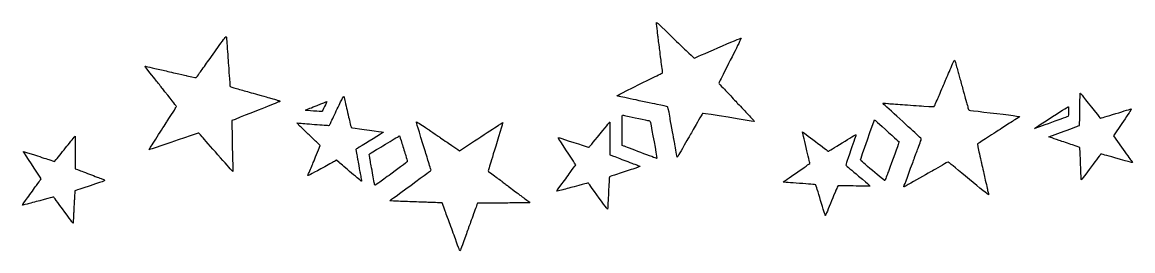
# Model space of a CAD drawing. Header units: centimetres. Extents: x -7.9 to 7.9, y -2.3 to 2.3.
# Drawn here: x -7.47 to 7.54, y -1.54 to 1.56 of the extents above; entities that cross this region are included whole.
import ezdxf

# ---------------------------------------------------------------- set-up
doc = ezdxf.new("R2010")
doc.units = ezdxf.units.CM
doc.header["$MEASUREMENT"] = 0
doc.layers.add('Camada 1', color=7, linetype='Continuous')

msp = doc.modelspace()

# ---------------------------------------------------------------- linework, layer by layer
at = {"layer": 'Camada 1'}
for points, knots in [([(0.57814, 0.56078), (0.58475, 0.55943), (0.67694, 0.53988), (0.78295, 0.51734), (0.78295, 0.51734), (0.889, 0.4948), (1.03489, 0.46392), (1.1072, 0.44876), (1.1072, 0.44876), (1.17948, 0.43357), (1.24272, 0.41942), (1.24772, 0.41727), (1.24772, 0.41727), (1.25664, 0.41343), (1.2601, 0.39835), (1.28354, 0.26156), (1.28354, 0.26156), (1.28436, 0.25672), (1.29531, 0.19671), (1.30788, 0.12816), (1.30788, 0.12816), (1.32045, 0.05961), (1.33143, -0.00043), (1.33227, -0.00524), (1.33227, -0.00524), (1.33314, -0.01008), (1.336, -0.0258), (1.33862, -0.04022), (1.33862, -0.04022), (1.34129, -0.05467), (1.34457, -0.07337), (1.34595, -0.08176), (1.34595, -0.08176), (1.34733, -0.0902), (1.35444, -0.12957), (1.36177, -0.16926), (1.36177, -0.16926), (1.3691, -0.20895), (1.37555, -0.24686), (1.37611, -0.25348), (1.37611, -0.25348), (1.37667, -0.2601), (1.37849, -0.26549), (1.38013, -0.26549), (1.38013, -0.26549), (1.38338, -0.26546), (1.40603, -0.22731), (1.47522, -0.10528), (1.47522, -0.10528), (1.49988, -0.06184), (1.52631, -0.01543), (1.53401, -0.00215), (1.53401, -0.00215), (1.54171, 0.01113), (1.55872, 0.04077), (1.57179, 0.06368), (1.57179, 0.06368), (1.58483, 0.08662), (1.60804, 0.12723), (1.6233, 0.15396), (1.6233, 0.15396), (1.63859, 0.18068), (1.66674, 0.23048), (1.68582, 0.26464), (1.68582, 0.26464), (1.71342, 0.31396), (1.72249, 0.32676), (1.72995, 0.32692), (1.72995, 0.32692), (1.73926, 0.32711), (2.39427, 0.22254), (2.41432, 0.21767), (2.41432, 0.21767), (2.42276, 0.21561), (2.424, 0.2164), (2.42088, 0.2218), (2.42088, 0.2218), (2.41755, 0.22752), (2.37053, 0.27871), (2.31804, 0.33377), (2.31804, 0.33377), (2.30957, 0.34266), (2.28087, 0.37314), (2.25425, 0.40156), (2.25425, 0.40156), (2.22763, 0.42998), (2.19993, 0.4595), (2.19268, 0.46723), (2.19268, 0.46723), (2.18543, 0.47496), (2.16069, 0.50147), (2.1377, 0.52618), (2.1377, 0.52618), (2.11471, 0.55087), (2.08899, 0.5783), (2.08052, 0.58717), (2.08052, 0.58717), (2.06658, 0.60178), (2.01115, 0.66094), (1.96286, 0.71269), (1.96286, 0.71269), (1.95257, 0.72372), (1.94415, 0.73497), (1.94415, 0.73769), (1.94415, 0.73769), (1.94412, 0.74042), (1.95756, 0.76907), (1.97397, 0.8014), (1.97397, 0.8014), (2.11153, 1.07225), (2.24792, 1.34631), (2.24609, 1.34816), (2.24609, 1.34816), (2.24485, 1.34938), (2.10332, 1.28945), (1.93161, 1.21494), (1.93161, 1.21494), (1.7599, 1.14043), (1.61673, 1.07844), (1.61347, 1.07717), (1.61347, 1.07717), (1.60987, 1.07577), (1.58013, 1.10135), (1.53873, 1.14141), (1.53873, 1.14141), (1.50089, 1.178), (1.4139, 1.26217), (1.3454, 1.32844), (1.3454, 1.32844), (1.1314, 1.5355), (1.10235, 1.56278), (1.09947, 1.55958), (1.09947, 1.55958), (1.09791, 1.55786), (1.10143, 1.52002), (1.1073, 1.47552), (1.1073, 1.47552), (1.11317, 1.43099), (1.11899, 1.3867), (1.12026, 1.37709), (1.12026, 1.37709), (1.12153, 1.36746), (1.12571, 1.33399), (1.12957, 1.30272), (1.12957, 1.30272), (1.13343, 1.27142), (1.13753, 1.23967), (1.13865, 1.23213), (1.13865, 1.23213), (1.14063, 1.21898), (1.14653, 1.17239), (1.1618, 1.04899), (1.1618, 1.04899), (1.16566, 1.01772), (1.17238, 0.96697), (1.17675, 0.93622), (1.17675, 0.93622), (1.18233, 0.89674), (1.18329, 0.8792), (1.17998, 0.87645), (1.17998, 0.87645), (1.17741, 0.87431), (1.10161, 0.836), (1.01152, 0.79128), (1.01152, 0.79128), (0.62197, 0.59792), (0.56601, 0.56969), (0.56604, 0.56657), (0.56604, 0.56657), (0.56608, 0.56473), (0.5715, 0.56213), (0.57814, 0.56078)], [0, 0, 0, 0, 0.02272727, 0.02272727, 0.02272727, 0.02272727, 0.04545455, 0.04545455, 0.04545455, 0.04545455, 0.06818182, 0.06818182, 0.06818182, 0.06818182, 0.09090909, 0.09090909, 0.09090909, 0.09090909, 0.11363636, 0.11363636, 0.11363636, 0.11363636, 0.13636364, 0.13636364, 0.13636364, 0.13636364, 0.15909091, 0.15909091, 0.15909091, 0.15909091, 0.18181818, 0.18181818, 0.18181818, 0.18181818, 0.20454545, 0.20454545, 0.20454545, 0.20454545, 0.22727273, 0.22727273, 0.22727273, 0.22727273, 0.25, 0.25, 0.25, 0.25, 0.27272727, 0.27272727, 0.27272727, 0.27272727, 0.29545455, 0.29545455, 0.29545455, 0.29545455, 0.31818182, 0.31818182, 0.31818182, 0.31818182, 0.34090909, 0.34090909, 0.34090909, 0.34090909, 0.36363636, 0.36363636, 0.36363636, 0.36363636, 0.38636364, 0.38636364, 0.38636364, 0.38636364, 0.40909091, 0.40909091, 0.40909091, 0.40909091, 0.43181818, 0.43181818, 0.43181818, 0.43181818, 0.45454545, 0.45454545, 0.45454545, 0.45454545, 0.47727273, 0.47727273, 0.47727273, 0.47727273, 0.5, 0.5, 0.5, 0.5, 0.52272727, 0.52272727, 0.52272727, 0.52272727, 0.54545455, 0.54545455, 0.54545455, 0.54545455, 0.56818182, 0.56818182, 0.56818182, 0.56818182, 0.59090909, 0.59090909, 0.59090909, 0.59090909, 0.61363636, 0.61363636, 0.61363636, 0.61363636, 0.63636364, 0.63636364, 0.63636364, 0.63636364, 0.65909091, 0.65909091, 0.65909091, 0.65909091, 0.68181818, 0.68181818, 0.68181818, 0.68181818, 0.70454545, 0.70454545, 0.70454545, 0.70454545, 0.72727273, 0.72727273, 0.72727273, 0.72727273, 0.75, 0.75, 0.75, 0.75, 0.77272727, 0.77272727, 0.77272727, 0.77272727, 0.79545455, 0.79545455, 0.79545455, 0.79545455, 0.81818182, 0.81818182, 0.81818182, 0.81818182, 0.84090909, 0.84090909, 0.84090909, 0.84090909, 0.86363636, 0.86363636, 0.86363636, 0.86363636, 0.88636364, 0.88636364, 0.88636364, 0.88636364, 0.90909091, 0.90909091, 0.90909091, 0.90909091, 0.93181818, 0.93181818, 0.93181818, 0.93181818, 0.95454545, 0.95454545, 0.95454545, 0.95454545, 1, 1, 1, 1]), ([(-5.74715, 0.87762), (-5.71508, 0.8369), (-5.67976, 0.79197), (-5.66865, 0.77771), (-5.66865, 0.77771), (-5.65756, 0.76348), (-5.63558, 0.73583), (-5.61986, 0.71625), (-5.61986, 0.71625), (-5.60414, 0.69667), (-5.58628, 0.6741), (-5.58023, 0.66608), (-5.58023, 0.66608), (-5.57418, 0.65806), (-5.55819, 0.63761), (-5.54475, 0.62068), (-5.54475, 0.62068), (-5.43643, 0.48442), (-5.38947, 0.42367), (-5.38952, 0.41983), (-5.38952, 0.41983), (-5.38957, 0.41602), (-5.42333, 0.36215), (-5.51469, 0.22002), (-5.51469, 0.22002), (-5.52477, 0.20433), (-5.57663, 0.12334), (-5.62992, 0.04002), (-5.62992, 0.04002), (-5.68323, -0.04327), (-5.73443, -0.12307), (-5.74374, -0.13725), (-5.74374, -0.13725), (-5.75305, -0.15143), (-5.75969, -0.16403), (-5.7585, -0.16519), (-5.7585, -0.16519), (-5.75731, -0.16635), (-5.72625, -0.15691), (-5.68947, -0.14416), (-5.68947, -0.14416), (-5.37975, -0.03677), (-5.10498, 0.05692), (-5.09593, 0.05825), (-5.09593, 0.05825), (-5.08667, 0.0596), (-5.07849, 0.05232), (-5.0427, 0.01084), (-5.0427, 0.01084), (-4.98465, -0.05636), (-4.66265, -0.42421), (-4.64104, -0.448), (-4.64104, -0.448), (-4.64104, -0.448), (-4.62916, -0.46107), (-4.62916, -0.46107), (-4.62916, -0.46107), (-4.62916, -0.46107), (-4.63382, -0.20501), (-4.63382, -0.20501), (-4.63382, -0.20501), (-4.63639, -0.0642), (-4.63866, 0.09114), (-4.63887, 0.14014), (-4.63887, 0.14014), (-4.63887, 0.14014), (-4.63927, 0.22925), (-4.63927, 0.22925), (-4.63927, 0.22925), (-4.63927, 0.22925), (-4.59776, 0.24581), (-4.59776, 0.24581), (-4.59776, 0.24581), (-4.20287, 0.40358), (-3.9998, 0.48452), (-3.9934, 0.48671), (-3.9934, 0.48671), (-3.98194, 0.49063), (-3.98787, 0.49676), (-4.00626, 0.50015), (-4.00626, 0.50015), (-4.01502, 0.50176), (-4.02542, 0.50483), (-4.02933, 0.50698), (-4.02933, 0.50698), (-4.03325, 0.50915), (-4.05814, 0.51672), (-4.08468, 0.52378), (-4.08468, 0.52378), (-4.12987, 0.53585), (-4.15358, 0.54251), (-4.29285, 0.58241), (-4.29285, 0.58241), (-4.37474, 0.60588), (-4.44303, 0.62522), (-4.49449, 0.63948), (-4.49449, 0.63948), (-4.51981, 0.64649), (-4.55728, 0.65723), (-4.57775, 0.66332), (-4.57775, 0.66332), (-4.59823, 0.66941), (-4.62635, 0.67748), (-4.64019, 0.68121), (-4.64019, 0.68121), (-4.66503, 0.6879), (-4.6654, 0.68825), (-4.6657, 0.70431), (-4.6657, 0.70431), (-4.66586, 0.71325), (-4.66686, 0.72847), (-4.6679, 0.7381), (-4.6679, 0.7381), (-4.66962, 0.75376), (-4.67282, 0.79604), (-4.68867, 1.0138), (-4.68867, 1.0138), (-4.69113, 1.04748), (-4.69621, 1.11543), (-4.69994, 1.16477), (-4.69994, 1.16477), (-4.7037, 1.21411), (-4.70825, 1.27812), (-4.71005, 1.30698), (-4.71005, 1.30698), (-4.71185, 1.33585), (-4.71457, 1.36283), (-4.71608, 1.36693), (-4.71608, 1.36693), (-4.71809, 1.37235), (-4.74376, 1.33949), (-4.81019, 1.24652), (-4.81019, 1.24652), (-4.86041, 1.17619), (-4.9314, 1.07697), (-4.96788, 1.02604), (-4.96788, 1.02604), (-5.00437, 0.97511), (-5.0531, 0.90674), (-5.07617, 0.87414), (-5.07617, 0.87414), (-5.09924, 0.84154), (-5.11946, 0.81331), (-5.12112, 0.81138), (-5.12112, 0.81138), (-5.12371, 0.80842), (-5.23987, 0.83101), (-5.2482, 0.83612), (-5.2482, 0.83612), (-5.24987, 0.83713), (-5.29837, 0.84866), (-5.35599, 0.86176), (-5.35599, 0.86176), (-5.41362, 0.87483), (-5.50119, 0.89497), (-5.55059, 0.90647), (-5.55059, 0.90647), (-5.59999, 0.91797), (-5.6759, 0.93547), (-5.71929, 0.94531), (-5.71929, 0.94531), (-5.76268, 0.95515), (-5.80179, 0.96428), (-5.80623, 0.9656), (-5.80623, 0.9656), (-5.81837, 0.96922), (-5.8129, 0.96107), (-5.74715, 0.87762)], [0, 0, 0, 0, 0.02325581, 0.02325581, 0.02325581, 0.02325581, 0.04651163, 0.04651163, 0.04651163, 0.04651163, 0.06976744, 0.06976744, 0.06976744, 0.06976744, 0.09302326, 0.09302326, 0.09302326, 0.09302326, 0.11627907, 0.11627907, 0.11627907, 0.11627907, 0.13953488, 0.13953488, 0.13953488, 0.13953488, 0.1627907, 0.1627907, 0.1627907, 0.1627907, 0.18604651, 0.18604651, 0.18604651, 0.18604651, 0.20930233, 0.20930233, 0.20930233, 0.20930233, 0.23255814, 0.23255814, 0.23255814, 0.23255814, 0.25581395, 0.25581395, 0.25581395, 0.25581395, 0.27906977, 0.27906977, 0.27906977, 0.27906977, 0.30232558, 0.30232558, 0.30232558, 0.30232558, 0.3255814, 0.3255814, 0.3255814, 0.3255814, 0.34883721, 0.34883721, 0.34883721, 0.34883721, 0.37209302, 0.37209302, 0.37209302, 0.37209302, 0.39534884, 0.39534884, 0.39534884, 0.39534884, 0.41860465, 0.41860465, 0.41860465, 0.41860465, 0.44186047, 0.44186047, 0.44186047, 0.44186047, 0.46511628, 0.46511628, 0.46511628, 0.46511628, 0.48837209, 0.48837209, 0.48837209, 0.48837209, 0.51162791, 0.51162791, 0.51162791, 0.51162791, 0.53488372, 0.53488372, 0.53488372, 0.53488372, 0.55813953, 0.55813953, 0.55813953, 0.55813953, 0.58139535, 0.58139535, 0.58139535, 0.58139535, 0.60465116, 0.60465116, 0.60465116, 0.60465116, 0.62790698, 0.62790698, 0.62790698, 0.62790698, 0.65116279, 0.65116279, 0.65116279, 0.65116279, 0.6744186, 0.6744186, 0.6744186, 0.6744186, 0.69767442, 0.69767442, 0.69767442, 0.69767442, 0.72093023, 0.72093023, 0.72093023, 0.72093023, 0.74418605, 0.74418605, 0.74418605, 0.74418605, 0.76744186, 0.76744186, 0.76744186, 0.76744186, 0.79069767, 0.79069767, 0.79069767, 0.79069767, 0.81395349, 0.81395349, 0.81395349, 0.81395349, 0.8372093, 0.8372093, 0.8372093, 0.8372093, 0.86046512, 0.86046512, 0.86046512, 0.86046512, 0.88372093, 0.88372093, 0.88372093, 0.88372093, 0.90697674, 0.90697674, 0.90697674, 0.90697674, 0.93023256, 0.93023256, 0.93023256, 0.93023256, 0.95348837, 0.95348837, 0.95348837, 0.95348837, 1, 1, 1, 1]), ([(4.3502, 0.28784), (4.45455, 0.19235), (4.57078, 0.08612), (4.60843, 0.05181), (4.60843, 0.05181), (4.64608, 0.01747), (4.67817, -0.01293), (4.67971, -0.01574), (4.67971, -0.01574), (4.6813, -0.01852), (4.67402, -0.04352), (4.6636, -0.07128), (4.6636, -0.07128), (4.65312, -0.09901), (4.63759, -0.14044), (4.62902, -0.16333), (4.62902, -0.16333), (4.62047, -0.18624), (4.60859, -0.21783), (4.60261, -0.23347), (4.60261, -0.23347), (4.59663, -0.24916), (4.59113, -0.26519), (4.59039, -0.26911), (4.59039, -0.26911), (4.58965, -0.27303), (4.58518, -0.28586), (4.58047, -0.29761), (4.58047, -0.29761), (4.57192, -0.31894), (4.53316, -0.42376), (4.49236, -0.53603), (4.49236, -0.53603), (4.46384, -0.61453), (4.45011, -0.65059), (4.44521, -0.65993), (4.44521, -0.65993), (4.44238, -0.66535), (4.44283, -0.66758), (4.44677, -0.66758), (4.44677, -0.66758), (4.44984, -0.66755), (4.49064, -0.64557), (4.53744, -0.61868), (4.53744, -0.61868), (4.63139, -0.5647), (4.77472, -0.48258), (4.82552, -0.45361), (4.82552, -0.45361), (4.84354, -0.44334), (4.89264, -0.41498), (4.93469, -0.39059), (4.93469, -0.39059), (4.97671, -0.3662), (5.01835, -0.34275), (5.02724, -0.33852), (5.02724, -0.33852), (5.04325, -0.33085), (5.04349, -0.3309), (5.05788, -0.34212), (5.05788, -0.34212), (5.06587, -0.34831), (5.18806, -0.44933), (5.32945, -0.56651), (5.32945, -0.56651), (5.47082, -0.68375), (5.58715, -0.77781), (5.58797, -0.77556), (5.58797, -0.77556), (5.58879, -0.77331), (5.5863, -0.75828), (5.58236, -0.74214), (5.58236, -0.74214), (5.57847, -0.72603), (5.57416, -0.7061), (5.57281, -0.69788), (5.57281, -0.69788), (5.57143, -0.68968), (5.56228, -0.64933), (5.55241, -0.60824), (5.55241, -0.60824), (5.54254, -0.56712), (5.53362, -0.5273), (5.53259, -0.51974), (5.53259, -0.51974), (5.53156, -0.51218), (5.52259, -0.47211), (5.51269, -0.43073), (5.51269, -0.43073), (5.50277, -0.38938), (5.4938, -0.34932), (5.49271, -0.34175), (5.49271, -0.34175), (5.49165, -0.33418), (5.48258, -0.29373), (5.47255, -0.25187), (5.47255, -0.25187), (5.46255, -0.21001), (5.45326, -0.16868), (5.45191, -0.16003), (5.45191, -0.16003), (5.45059, -0.15138), (5.44649, -0.1327), (5.44281, -0.11852), (5.44281, -0.11852), (5.43731, -0.09722), (5.43715, -0.09177), (5.44188, -0.08725), (5.44188, -0.08725), (5.44506, -0.08426), (5.50459, -0.045), (5.5742, -0.00007), (5.5742, -0.00007), (5.64384, 0.04486), (5.74105, 0.10775), (5.79026, 0.13966), (5.79026, 0.13966), (5.83945, 0.17157), (5.90808, 0.21586), (5.94274, 0.23806), (5.94274, 0.23806), (5.9774, 0.26026), (6.00637, 0.28047), (6.00717, 0.28296), (6.00717, 0.28296), (6.00804, 0.28576), (5.95296, 0.29418), (5.86072, 0.30526), (5.86072, 0.30526), (5.67768, 0.32727), (5.33407, 0.36924), (5.32541, 0.37064), (5.32541, 0.37064), (5.32139, 0.37128), (5.31612, 0.38308), (5.31139, 0.40226), (5.31139, 0.40226), (5.30721, 0.41906), (5.29864, 0.45102), (5.29229, 0.47327), (5.29229, 0.47327), (5.26504, 0.56939), (5.25742, 0.5968), (5.24752, 0.63395), (5.24752, 0.63395), (5.24175, 0.65559), (5.23175, 0.69197), (5.22527, 0.71483), (5.22527, 0.71483), (5.21879, 0.73766), (5.2086, 0.77404), (5.20262, 0.79571), (5.20262, 0.79571), (5.19661, 0.81735), (5.18788, 0.84881), (5.18325, 0.86567), (5.18325, 0.86567), (5.17857, 0.8825), (5.16944, 0.91494), (5.1629, 0.9378), (5.1629, 0.9378), (5.15639, 0.96063), (5.14697, 0.99543), (5.14202, 1.01508), (5.14202, 1.01508), (5.13638, 1.03746), (5.13115, 1.05006), (5.12802, 1.04879), (5.12802, 1.04879), (5.12527, 1.04765), (5.11442, 1.02561), (5.10389, 0.99974), (5.10389, 0.99974), (5.09339, 0.97389), (5.07357, 0.92709), (5.05992, 0.89573), (5.05992, 0.89573), (5.04627, 0.86438), (5.02693, 0.81897), (5.0169, 0.79484), (5.0169, 0.79484), (5.00687, 0.77071), (4.99669, 0.74851), (4.99428, 0.7455), (4.99428, 0.7455), (4.99185, 0.74248), (4.99134, 0.74002), (4.99312, 0.74002), (4.99312, 0.74002), (4.99492, 0.74002), (4.99444, 0.73756), (4.99204, 0.73454), (4.99204, 0.73454), (4.98963, 0.73152), (4.97452, 0.69747), (4.95844, 0.65887), (4.95844, 0.65887), (4.94236, 0.62027), (4.92386, 0.57685), (4.91735, 0.56238), (4.91735, 0.56238), (4.91084, 0.54791), (4.89528, 0.51139), (4.8828, 0.48126), (4.8828, 0.48126), (4.87032, 0.45113), (4.85785, 0.42408), (4.8551, 0.42123), (4.8551, 0.42123), (4.85126, 0.41723), (4.81875, 0.41832), (4.71437, 0.42586), (4.71437, 0.42586), (4.63973, 0.43126), (4.50969, 0.44044), (4.42539, 0.44629), (4.42539, 0.44629), (4.34107, 0.45214), (4.25159, 0.45873), (4.22648, 0.46092), (4.22648, 0.46092), (4.17716, 0.46529), (4.16047, 0.46587), (4.16047, 0.46314), (4.16047, 0.46314), (4.16039, 0.46223), (4.2458, 0.38333), (4.3502, 0.28784)], [0, 0, 0, 0, 0.01724138, 0.01724138, 0.01724138, 0.01724138, 0.03448276, 0.03448276, 0.03448276, 0.03448276, 0.05172414, 0.05172414, 0.05172414, 0.05172414, 0.06896552, 0.06896552, 0.06896552, 0.06896552, 0.0862069, 0.0862069, 0.0862069, 0.0862069, 0.10344828, 0.10344828, 0.10344828, 0.10344828, 0.12068966, 0.12068966, 0.12068966, 0.12068966, 0.13793103, 0.13793103, 0.13793103, 0.13793103, 0.15517241, 0.15517241, 0.15517241, 0.15517241, 0.17241379, 0.17241379, 0.17241379, 0.17241379, 0.18965517, 0.18965517, 0.18965517, 0.18965517, 0.20689655, 0.20689655, 0.20689655, 0.20689655, 0.22413793, 0.22413793, 0.22413793, 0.22413793, 0.24137931, 0.24137931, 0.24137931, 0.24137931, 0.25862069, 0.25862069, 0.25862069, 0.25862069, 0.27586207, 0.27586207, 0.27586207, 0.27586207, 0.29310345, 0.29310345, 0.29310345, 0.29310345, 0.31034483, 0.31034483, 0.31034483, 0.31034483, 0.32758621, 0.32758621, 0.32758621, 0.32758621, 0.34482759, 0.34482759, 0.34482759, 0.34482759, 0.36206897, 0.36206897, 0.36206897, 0.36206897, 0.37931034, 0.37931034, 0.37931034, 0.37931034, 0.39655172, 0.39655172, 0.39655172, 0.39655172, 0.4137931, 0.4137931, 0.4137931, 0.4137931, 0.43103448, 0.43103448, 0.43103448, 0.43103448, 0.44827586, 0.44827586, 0.44827586, 0.44827586, 0.46551724, 0.46551724, 0.46551724, 0.46551724, 0.48275862, 0.48275862, 0.48275862, 0.48275862, 0.5, 0.5, 0.5, 0.5, 0.51724138, 0.51724138, 0.51724138, 0.51724138, 0.53448276, 0.53448276, 0.53448276, 0.53448276, 0.55172414, 0.55172414, 0.55172414, 0.55172414, 0.56896552, 0.56896552, 0.56896552, 0.56896552, 0.5862069, 0.5862069, 0.5862069, 0.5862069, 0.60344828, 0.60344828, 0.60344828, 0.60344828, 0.62068966, 0.62068966, 0.62068966, 0.62068966, 0.63793103, 0.63793103, 0.63793103, 0.63793103, 0.65517241, 0.65517241, 0.65517241, 0.65517241, 0.67241379, 0.67241379, 0.67241379, 0.67241379, 0.68965517, 0.68965517, 0.68965517, 0.68965517, 0.70689655, 0.70689655, 0.70689655, 0.70689655, 0.72413793, 0.72413793, 0.72413793, 0.72413793, 0.74137931, 0.74137931, 0.74137931, 0.74137931, 0.75862069, 0.75862069, 0.75862069, 0.75862069, 0.77586207, 0.77586207, 0.77586207, 0.77586207, 0.79310345, 0.79310345, 0.79310345, 0.79310345, 0.81034483, 0.81034483, 0.81034483, 0.81034483, 0.82758621, 0.82758621, 0.82758621, 0.82758621, 0.84482759, 0.84482759, 0.84482759, 0.84482759, 0.86206897, 0.86206897, 0.86206897, 0.86206897, 0.87931034, 0.87931034, 0.87931034, 0.87931034, 0.89655172, 0.89655172, 0.89655172, 0.89655172, 0.9137931, 0.9137931, 0.9137931, 0.9137931, 0.93103448, 0.93103448, 0.93103448, 0.93103448, 0.94827586, 0.94827586, 0.94827586, 0.94827586, 0.96551724, 0.96551724, 0.96551724, 0.96551724, 1, 1, 1, 1]), ([(6.54177, -0.03831), (6.58757, -0.05374), (6.66993, -0.08152), (6.72478, -0.10006), (6.72478, -0.10006), (6.72478, -0.10006), (6.8245, -0.13377), (6.8245, -0.13377), (6.8245, -0.13377), (6.8245, -0.13377), (6.82503, -0.16221), (6.82503, -0.16221), (6.82503, -0.16221), (6.82532, -0.17787), (6.82611, -0.19557), (6.82683, -0.20158), (6.82683, -0.20158), (6.82755, -0.20759), (6.82982, -0.26278), (6.83188, -0.32414), (6.83188, -0.32414), (6.83397, -0.38552), (6.8363, -0.44066), (6.83707, -0.4467), (6.83707, -0.4467), (6.83784, -0.45274), (6.83892, -0.48382), (6.8395, -0.51584), (6.8395, -0.51584), (6.84006, -0.54788), (6.84215, -0.57347), (6.84413, -0.57273), (6.84413, -0.57273), (6.84611, -0.57199), (6.90586, -0.49333), (6.97687, -0.39792), (6.97687, -0.39792), (7.04788, -0.30251), (7.10652, -0.22382), (7.10723, -0.22311), (7.10723, -0.22311), (7.10792, -0.22237), (7.19206, -0.24531), (7.29416, -0.27412), (7.29416, -0.27412), (7.53914, -0.3432), (7.53461, -0.34196), (7.53461, -0.34008), (7.53461, -0.34008), (7.53461, -0.33921), (7.52593, -0.32622), (7.51532, -0.31121), (7.51532, -0.31121), (7.50471, -0.29623), (7.4474, -0.21532), (7.38798, -0.13143), (7.38798, -0.13143), (7.38798, -0.13143), (7.2799, 0.02113), (7.2799, 0.02113), (7.2799, 0.02113), (7.2799, 0.02113), (7.39126, 0.18816), (7.39126, 0.18816), (7.39126, 0.18816), (7.45248, 0.28002), (7.50723, 0.36204), (7.51286, 0.37046), (7.51286, 0.37046), (7.51852, 0.37885), (7.52141, 0.38631), (7.51929, 0.387), (7.51929, 0.387), (7.51717, 0.38769), (7.42229, 0.35925), (7.30847, 0.32376), (7.30847, 0.32376), (7.19462, 0.28825), (7.10112, 0.25973), (7.10067, 0.26037), (7.10067, 0.26037), (7.10022, 0.26095), (7.07125, 0.29778), (7.03624, 0.34215), (7.03624, 0.34215), (6.87992, 0.54053), (6.82886, 0.60422), (6.82735, 0.60274), (6.82735, 0.60274), (6.82648, 0.60187), (6.825, 0.52736), (6.82407, 0.43724), (6.82407, 0.43724), (6.82224, 0.25714), (6.82013, 0.16596), (6.81772, 0.16355), (6.81772, 0.16355), (6.81687, 0.1627), (6.72318, 0.12767), (6.60955, 0.08571), (6.60955, 0.08571), (6.60955, 0.08571), (6.40291, 0.00943), (6.40291, 0.00943), (6.40291, 0.00943), (6.40291, 0.00943), (6.43066, -0.00041), (6.43066, -0.00041), (6.43066, -0.00041), (6.44596, -0.00585), (6.49594, -0.02291), (6.54177, -0.03831)], [0, 0, 0, 0, 0.03448276, 0.03448276, 0.03448276, 0.03448276, 0.06896552, 0.06896552, 0.06896552, 0.06896552, 0.10344828, 0.10344828, 0.10344828, 0.10344828, 0.13793103, 0.13793103, 0.13793103, 0.13793103, 0.17241379, 0.17241379, 0.17241379, 0.17241379, 0.20689655, 0.20689655, 0.20689655, 0.20689655, 0.24137931, 0.24137931, 0.24137931, 0.24137931, 0.27586207, 0.27586207, 0.27586207, 0.27586207, 0.31034483, 0.31034483, 0.31034483, 0.31034483, 0.34482759, 0.34482759, 0.34482759, 0.34482759, 0.37931034, 0.37931034, 0.37931034, 0.37931034, 0.4137931, 0.4137931, 0.4137931, 0.4137931, 0.44827586, 0.44827586, 0.44827586, 0.44827586, 0.48275862, 0.48275862, 0.48275862, 0.48275862, 0.51724138, 0.51724138, 0.51724138, 0.51724138, 0.55172414, 0.55172414, 0.55172414, 0.55172414, 0.5862069, 0.5862069, 0.5862069, 0.5862069, 0.62068966, 0.62068966, 0.62068966, 0.62068966, 0.65517241, 0.65517241, 0.65517241, 0.65517241, 0.68965517, 0.68965517, 0.68965517, 0.68965517, 0.72413793, 0.72413793, 0.72413793, 0.72413793, 0.75862069, 0.75862069, 0.75862069, 0.75862069, 0.79310345, 0.79310345, 0.79310345, 0.79310345, 0.82758621, 0.82758621, 0.82758621, 0.82758621, 0.86206897, 0.86206897, 0.86206897, 0.86206897, 0.89655172, 0.89655172, 0.89655172, 0.89655172, 0.93103448, 0.93103448, 0.93103448, 0.93103448, 1, 1, 1, 1]), ([(-3.60749, 0.04694), (-3.57479, 0.0158), (-3.52473, -0.03204), (-3.49618, -0.05937), (-3.49618, -0.05937), (-3.49618, -0.05937), (-3.44432, -0.10903), (-3.44432, -0.10903), (-3.44432, -0.10903), (-3.44432, -0.10903), (-3.46914, -0.16867), (-3.46914, -0.16867), (-3.46914, -0.16867), (-3.48279, -0.20148), (-3.50539, -0.25598), (-3.51933, -0.28974), (-3.51933, -0.28974), (-3.53327, -0.3235), (-3.54746, -0.35705), (-3.55076, -0.36427), (-3.55076, -0.36427), (-3.55406, -0.37149), (-3.56653, -0.40113), (-3.57836, -0.43005), (-3.57836, -0.43005), (-3.59019, -0.45897), (-3.60305, -0.49008), (-3.60691, -0.49911), (-3.60691, -0.49911), (-3.61077, -0.50816), (-3.61263, -0.51557), (-3.61104, -0.51554), (-3.61104, -0.51554), (-3.6076, -0.51554), (-3.53767, -0.47837), (-3.38453, -0.39515), (-3.38453, -0.39515), (-3.32209, -0.36123), (-3.26039, -0.32779), (-3.24742, -0.32083), (-3.24742, -0.32083), (-3.24742, -0.32083), (-3.22385, -0.30818), (-3.22385, -0.30818), (-3.22385, -0.30818), (-3.22385, -0.30818), (-3.18824, -0.33824), (-3.18824, -0.33824), (-3.18824, -0.33824), (-3.16866, -0.35475), (-3.09336, -0.41928), (-3.02086, -0.48156), (-3.02086, -0.48156), (-2.94839, -0.54387), (-2.88833, -0.59409), (-2.88743, -0.59316), (-2.88743, -0.59316), (-2.8865, -0.59226), (-2.89, -0.56927), (-2.89516, -0.54207), (-2.89516, -0.54207), (-2.90032, -0.51487), (-2.90561, -0.48675), (-2.90688, -0.47952), (-2.90688, -0.47952), (-2.91053, -0.45891), (-2.9132, -0.44425), (-2.92492, -0.38112), (-2.92492, -0.38112), (-2.93992, -0.3004), (-2.94037, -0.29788), (-2.94336, -0.2805), (-2.94336, -0.2805), (-2.94479, -0.27209), (-2.95053, -0.24198), (-2.95603, -0.21364), (-2.95603, -0.21364), (-2.95603, -0.21364), (-2.96611, -0.16207), (-2.96611, -0.16207), (-2.96611, -0.16207), (-2.96611, -0.16207), (-2.95479, -0.15408), (-2.95479, -0.15408), (-2.95479, -0.15408), (-2.94508, -0.14728), (-2.75175, -0.02901), (-2.63025, 0.04438), (-2.63025, 0.04438), (-2.60924, 0.05705), (-2.59204, 0.06904), (-2.59207, 0.07097), (-2.59207, 0.07097), (-2.59207, 0.0729), (-2.6044, 0.07581), (-2.61945, 0.07743), (-2.61945, 0.07743), (-2.69584, 0.08561), (-3.02357, 0.13117), (-3.02596, 0.13395), (-3.02596, 0.13395), (-3.02747, 0.1357), (-3.03128, 0.14895), (-3.0344, 0.16337), (-3.0344, 0.16337), (-3.03755, 0.17779), (-3.0417, 0.19552), (-3.04366, 0.20274), (-3.04366, 0.20274), (-3.04562, 0.20994), (-3.05363, 0.24341), (-3.06149, 0.27709), (-3.06149, 0.27709), (-3.06932, 0.31075), (-3.08239, 0.36583), (-3.09051, 0.39951), (-3.09051, 0.39951), (-3.09863, 0.43317), (-3.10964, 0.47941), (-3.11496, 0.50227), (-3.11496, 0.50227), (-3.13099, 0.5709), (-3.12761, 0.57008), (-3.15534, 0.51209), (-3.15534, 0.51209), (-3.16894, 0.48367), (-3.2076, 0.40316), (-3.24125, 0.33318), (-3.24125, 0.33318), (-3.2749, 0.2632), (-3.30644, 0.19658), (-3.31134, 0.18512), (-3.31134, 0.18512), (-3.31891, 0.16739), (-3.32206, 0.16427), (-3.33245, 0.16422), (-3.33245, 0.16422), (-3.33917, 0.16419), (-3.42415, 0.17068), (-3.52131, 0.17864), (-3.52131, 0.17864), (-3.61844, 0.1866), (-3.71268, 0.19422), (-3.73078, 0.19557), (-3.73078, 0.19557), (-3.73078, 0.19557), (-3.76361, 0.198), (-3.76361, 0.198), (-3.76361, 0.198), (-3.76361, 0.198), (-3.71522, 0.1508), (-3.71522, 0.1508), (-3.71522, 0.1508), (-3.68872, 0.1248), (-3.64019, 0.07808), (-3.60749, 0.04694)], [0, 0, 0, 0, 0.025, 0.025, 0.025, 0.025, 0.05, 0.05, 0.05, 0.05, 0.075, 0.075, 0.075, 0.075, 0.1, 0.1, 0.1, 0.1, 0.125, 0.125, 0.125, 0.125, 0.15, 0.15, 0.15, 0.15, 0.175, 0.175, 0.175, 0.175, 0.2, 0.2, 0.2, 0.2, 0.225, 0.225, 0.225, 0.225, 0.25, 0.25, 0.25, 0.25, 0.275, 0.275, 0.275, 0.275, 0.3, 0.3, 0.3, 0.3, 0.325, 0.325, 0.325, 0.325, 0.35, 0.35, 0.35, 0.35, 0.375, 0.375, 0.375, 0.375, 0.4, 0.4, 0.4, 0.4, 0.425, 0.425, 0.425, 0.425, 0.45, 0.45, 0.45, 0.45, 0.475, 0.475, 0.475, 0.475, 0.5, 0.5, 0.5, 0.5, 0.525, 0.525, 0.525, 0.525, 0.55, 0.55, 0.55, 0.55, 0.575, 0.575, 0.575, 0.575, 0.6, 0.6, 0.6, 0.6, 0.625, 0.625, 0.625, 0.625, 0.65, 0.65, 0.65, 0.65, 0.675, 0.675, 0.675, 0.675, 0.7, 0.7, 0.7, 0.7, 0.725, 0.725, 0.725, 0.725, 0.75, 0.75, 0.75, 0.75, 0.775, 0.775, 0.775, 0.775, 0.8, 0.8, 0.8, 0.8, 0.825, 0.825, 0.825, 0.825, 0.85, 0.85, 0.85, 0.85, 0.875, 0.875, 0.875, 0.875, 0.9, 0.9, 0.9, 0.9, 0.925, 0.925, 0.925, 0.925, 0.95, 0.95, 0.95, 0.95, 1, 1, 1, 1]), ([(-3.53597, 0.35838), (-3.4762, 0.3533), (-3.42569, 0.34999), (-3.42371, 0.35102), (-3.42371, 0.35102), (-3.42003, 0.35295), (-3.35529, 0.48466), (-3.35711, 0.48649), (-3.35711, 0.48649), (-3.35767, 0.48705), (-3.41706, 0.46371), (-3.48908, 0.43463), (-3.48908, 0.43463), (-3.5611, 0.40555), (-3.62656, 0.37957), (-3.63455, 0.37687), (-3.63455, 0.37687), (-3.64254, 0.37417), (-3.64807, 0.371), (-3.64683, 0.36978), (-3.64683, 0.36978), (-3.64564, 0.36859), (-3.59577, 0.36346), (-3.53597, 0.35838)], [0, 0, 0, 0, 0.14285714, 0.14285714, 0.14285714, 0.14285714, 0.28571429, 0.28571429, 0.28571429, 0.28571429, 0.42857143, 0.42857143, 0.42857143, 0.42857143, 0.57142857, 0.57142857, 0.57142857, 0.57142857, 0.71428571, 0.71428571, 0.71428571, 0.71428571, 1, 1, 1, 1]), ([(0.65961, -0.11544), (0.67355, -0.12057), (0.77679, -0.16), (0.88898, -0.20299), (0.88898, -0.20299), (1.00116, -0.24596), (1.0962, -0.28199), (1.10009, -0.28305), (1.10009, -0.28305), (1.10657, -0.2848), (1.1067, -0.28186), (1.10152, -0.25069), (1.10152, -0.25069), (1.08353, -0.14285), (1.01759, 0.2132), (1.0146, 0.21868), (1.0146, 0.21868), (1.01264, 0.22225), (1.00433, 0.22662), (0.99613, 0.22842), (0.99613, 0.22842), (0.9674, 0.23466), (0.75726, 0.27946), (0.70739, 0.28996), (0.70739, 0.28996), (0.67969, 0.29581), (0.6527, 0.3015), (0.64741, 0.30261), (0.64741, 0.30261), (0.6349, 0.30526), (0.63534, 0.31296), (0.63474, 0.08285), (0.63474, 0.08285), (0.63474, 0.08285), (0.63424, -0.10606), (0.63424, -0.10606), (0.63424, -0.10606), (0.63424, -0.10606), (0.65961, -0.11544), (0.65961, -0.11544)], [0, 0, 0, 0, 0.09090909, 0.09090909, 0.09090909, 0.09090909, 0.18181818, 0.18181818, 0.18181818, 0.18181818, 0.27272727, 0.27272727, 0.27272727, 0.27272727, 0.36363636, 0.36363636, 0.36363636, 0.36363636, 0.45454545, 0.45454545, 0.45454545, 0.45454545, 0.54545455, 0.54545455, 0.54545455, 0.54545455, 0.63636364, 0.63636364, 0.63636364, 0.63636364, 0.72727273, 0.72727273, 0.72727273, 0.72727273, 0.81818182, 0.81818182, 0.81818182, 0.81818182, 1, 1, 1, 1]), ([(6.43924, 0.20331), (6.56378, 0.2494), (6.66644, 0.28787), (6.66736, 0.28882), (6.66736, 0.28882), (6.66953, 0.29102), (6.67022, 0.415), (6.66805, 0.41714), (6.66805, 0.41714), (6.66649, 0.4187), (6.61058, 0.38351), (6.45493, 0.2831), (6.45493, 0.2831), (6.28332, 0.17237), (6.20678, 0.12168), (6.20971, 0.12065), (6.20971, 0.12065), (6.21144, 0.12001), (6.31473, 0.15722), (6.43924, 0.20331)], [0, 0, 0, 0, 0.16666667, 0.16666667, 0.16666667, 0.16666667, 0.33333333, 0.33333333, 0.33333333, 0.33333333, 0.5, 0.5, 0.5, 0.5, 0.66666667, 0.66666667, 0.66666667, 0.66666667, 1, 1, 1, 1]), ([(-2.4271, -0.86212), (-2.38437, -0.86358), (-2.28438, -0.86725), (-2.20493, -0.87032), (-2.20493, -0.87032), (-2.12548, -0.87339), (-2.02893, -0.87707), (-1.99041, -0.87847), (-1.99041, -0.87847), (-1.95189, -0.8799), (-1.89281, -0.8822), (-1.85912, -0.88358), (-1.85912, -0.88358), (-1.85912, -0.88358), (-1.79787, -0.88609), (-1.79787, -0.88609), (-1.79787, -0.88609), (-1.79787, -0.88609), (-1.77641, -0.9429), (-1.77641, -0.9429), (-1.77641, -0.9429), (-1.74334, -1.03037), (-1.74125, -1.03603), (-1.69804, -1.15486), (-1.69804, -1.15486), (-1.67574, -1.21614), (-1.63986, -1.31448), (-1.61832, -1.37338), (-1.61832, -1.37338), (-1.59676, -1.43228), (-1.57472, -1.49273), (-1.56929, -1.50776), (-1.56929, -1.50776), (-1.56389, -1.52276), (-1.55805, -1.53507), (-1.55633, -1.53504), (-1.55633, -1.53504), (-1.55355, -1.53504), (-1.53384, -1.48239), (-1.46947, -1.30266), (-1.46947, -1.30266), (-1.46039, -1.27737), (-1.44828, -1.24379), (-1.44251, -1.22813), (-1.44251, -1.22813), (-1.43674, -1.21247), (-1.4101, -1.13846), (-1.38327, -1.06372), (-1.38327, -1.06372), (-1.35644, -0.98898), (-1.33096, -0.91942), (-1.32662, -0.90915), (-1.32662, -0.90915), (-1.32662, -0.90915), (-1.31876, -0.89052), (-1.31876, -0.89052), (-1.31876, -0.89052), (-1.31876, -0.89052), (-1.10302, -0.88899), (-1.10302, -0.88899), (-1.10302, -0.88899), (-0.98438, -0.88814), (-0.87056, -0.88677), (-0.85008, -0.88595), (-0.85008, -0.88595), (-0.8296, -0.88513), (-0.76758, -0.88412), (-0.71226, -0.8837), (-0.71226, -0.8837), (-0.71226, -0.8837), (-0.61164, -0.88296), (-0.61164, -0.88296), (-0.61164, -0.88296), (-0.61164, -0.88296), (-0.62259, -0.87291), (-0.62259, -0.87291), (-0.62259, -0.87291), (-0.6286, -0.86738), (-0.64934, -0.85137), (-0.66865, -0.8373), (-0.66865, -0.8373), (-0.68796, -0.82322), (-0.70477, -0.81047), (-0.70598, -0.80896), (-0.70598, -0.80896), (-0.70719, -0.80745), (-0.72003, -0.79761), (-0.73453, -0.78713), (-0.73453, -0.78713), (-0.74903, -0.77665), (-0.76329, -0.76602), (-0.76623, -0.7635), (-0.76623, -0.7635), (-0.77366, -0.75712), (-0.77552, -0.75575), (-0.84441, -0.70474), (-0.84441, -0.70474), (-0.8782, -0.67971), (-0.9078, -0.65714), (-0.91024, -0.65457), (-0.91024, -0.65457), (-0.91265, -0.652), (-0.92945, -0.63933), (-0.94757, -0.62639), (-0.94757, -0.62639), (-0.96569, -0.61345), (-0.98289, -0.60075), (-0.98583, -0.59824), (-0.98583, -0.59824), (-0.99332, -0.59176), (-0.99887, -0.58755), (-1.02882, -0.56562), (-1.02882, -0.56562), (-1.04332, -0.55501), (-1.05615, -0.54522), (-1.05737, -0.54387), (-1.05737, -0.54387), (-1.05912, -0.54191), (-1.10201, -0.50955), (-1.17035, -0.45867), (-1.17035, -0.45867), (-1.17524, -0.45502), (-1.17472, -0.44933), (-1.16731, -0.42584), (-1.16731, -0.42584), (-1.16236, -0.41018), (-1.14958, -0.36782), (-1.13884, -0.33162), (-1.13884, -0.33162), (-1.11796, -0.26127), (-1.07261, -0.1117), (-1.0134, 0.08184), (-1.0134, 0.08184), (-0.99327, 0.14772), (-0.97758, 0.20241), (-0.97855, 0.20339), (-0.97855, 0.20339), (-0.97953, 0.20437), (-1.01993, 0.17892), (-1.06832, 0.14682), (-1.06832, 0.14682), (-1.11671, 0.11472), (-1.24768, 0.02842), (-1.35936, -0.04498), (-1.35936, -0.04498), (-1.35936, -0.04498), (-1.5624, -0.17844), (-1.5624, -0.17844), (-1.5624, -0.17844), (-1.5624, -0.17844), (-1.58545, -0.16198), (-1.58545, -0.16198), (-1.58545, -0.16198), (-1.61482, -0.141), (-1.66922, -0.10404), (-1.68313, -0.09554), (-1.68313, -0.09554), (-1.69657, -0.08734), (-1.81325, -0.0078), (-1.8281, 0.00331), (-1.8281, 0.00331), (-1.83056, 0.00516), (-1.84731, 0.01643), (-1.86533, 0.02839), (-1.86533, 0.02839), (-1.89361, 0.04712), (-1.95455, 0.08872), (-1.96878, 0.09898), (-1.96878, 0.09898), (-1.97132, 0.10081), (-1.97664, 0.10427), (-1.98058, 0.10668), (-1.98058, 0.10668), (-1.98452, 0.10906), (-2.00418, 0.12221), (-2.02424, 0.13589), (-2.02424, 0.13589), (-2.04432, 0.14957), (-2.07951, 0.17354), (-2.10245, 0.18915), (-2.10245, 0.18915), (-2.1301, 0.20799), (-2.1446, 0.21556), (-2.14544, 0.21159), (-2.14544, 0.21159), (-2.14674, 0.2055), (-2.12184, 0.12301), (-2.02326, -0.19335), (-2.02326, -0.19335), (-2.01463, -0.221), (-2.00201, -0.2623), (-1.99521, -0.28516), (-1.99521, -0.28516), (-1.98838, -0.30799), (-1.97537, -0.3503), (-1.96629, -0.37914), (-1.96629, -0.37914), (-1.95721, -0.40801), (-1.94893, -0.43457), (-1.94787, -0.43814), (-1.94787, -0.43814), (-1.94665, -0.4424), (-1.95869, -0.45412), (-1.98216, -0.47145), (-1.98216, -0.47145), (-2.01753, -0.49759), (-2.2537, -0.67065), (-2.42079, -0.79289), (-2.42079, -0.79289), (-2.46696, -0.82668), (-2.50474, -0.85546), (-2.50477, -0.85692), (-2.50477, -0.85692), (-2.50481, -0.85826), (-2.46983, -0.86064), (-2.4271, -0.86212)], [0, 0, 0, 0, 0.01818182, 0.01818182, 0.01818182, 0.01818182, 0.03636364, 0.03636364, 0.03636364, 0.03636364, 0.05454545, 0.05454545, 0.05454545, 0.05454545, 0.07272727, 0.07272727, 0.07272727, 0.07272727, 0.09090909, 0.09090909, 0.09090909, 0.09090909, 0.10909091, 0.10909091, 0.10909091, 0.10909091, 0.12727273, 0.12727273, 0.12727273, 0.12727273, 0.14545455, 0.14545455, 0.14545455, 0.14545455, 0.16363636, 0.16363636, 0.16363636, 0.16363636, 0.18181818, 0.18181818, 0.18181818, 0.18181818, 0.2, 0.2, 0.2, 0.2, 0.21818182, 0.21818182, 0.21818182, 0.21818182, 0.23636364, 0.23636364, 0.23636364, 0.23636364, 0.25454545, 0.25454545, 0.25454545, 0.25454545, 0.27272727, 0.27272727, 0.27272727, 0.27272727, 0.29090909, 0.29090909, 0.29090909, 0.29090909, 0.30909091, 0.30909091, 0.30909091, 0.30909091, 0.32727273, 0.32727273, 0.32727273, 0.32727273, 0.34545455, 0.34545455, 0.34545455, 0.34545455, 0.36363636, 0.36363636, 0.36363636, 0.36363636, 0.38181818, 0.38181818, 0.38181818, 0.38181818, 0.4, 0.4, 0.4, 0.4, 0.41818182, 0.41818182, 0.41818182, 0.41818182, 0.43636364, 0.43636364, 0.43636364, 0.43636364, 0.45454545, 0.45454545, 0.45454545, 0.45454545, 0.47272727, 0.47272727, 0.47272727, 0.47272727, 0.49090909, 0.49090909, 0.49090909, 0.49090909, 0.50909091, 0.50909091, 0.50909091, 0.50909091, 0.52727273, 0.52727273, 0.52727273, 0.52727273, 0.54545455, 0.54545455, 0.54545455, 0.54545455, 0.56363636, 0.56363636, 0.56363636, 0.56363636, 0.58181818, 0.58181818, 0.58181818, 0.58181818, 0.6, 0.6, 0.6, 0.6, 0.61818182, 0.61818182, 0.61818182, 0.61818182, 0.63636364, 0.63636364, 0.63636364, 0.63636364, 0.65454545, 0.65454545, 0.65454545, 0.65454545, 0.67272727, 0.67272727, 0.67272727, 0.67272727, 0.69090909, 0.69090909, 0.69090909, 0.69090909, 0.70909091, 0.70909091, 0.70909091, 0.70909091, 0.72727273, 0.72727273, 0.72727273, 0.72727273, 0.74545455, 0.74545455, 0.74545455, 0.74545455, 0.76363636, 0.76363636, 0.76363636, 0.76363636, 0.78181818, 0.78181818, 0.78181818, 0.78181818, 0.8, 0.8, 0.8, 0.8, 0.81818182, 0.81818182, 0.81818182, 0.81818182, 0.83636364, 0.83636364, 0.83636364, 0.83636364, 0.85454545, 0.85454545, 0.85454545, 0.85454545, 0.87272727, 0.87272727, 0.87272727, 0.87272727, 0.89090909, 0.89090909, 0.89090909, 0.89090909, 0.90909091, 0.90909091, 0.90909091, 0.90909091, 0.92727273, 0.92727273, 0.92727273, 0.92727273, 0.94545455, 0.94545455, 0.94545455, 0.94545455, 0.96363636, 0.96363636, 0.96363636, 0.96363636, 1, 1, 1, 1]), ([(-0.18256, -0.71231), (-0.1493, -0.70339), (-0.07188, -0.68249), (-0.01058, -0.66585), (-0.01058, -0.66585), (0.17294, -0.61606), (0.17794, -0.61486), (0.18108, -0.61957), (0.18108, -0.61957), (0.18272, -0.62198), (0.20532, -0.65323), (0.23132, -0.68905), (0.23132, -0.68905), (0.30935, -0.79642), (0.4242, -0.95424), (0.43084, -0.96329), (0.43084, -0.96329), (0.43425, -0.96797), (0.43788, -0.97088), (0.43886, -0.96983), (0.43886, -0.96983), (0.43984, -0.96878), (0.4418, -0.94033), (0.44325, -0.90659), (0.44325, -0.90659), (0.44468, -0.87288), (0.44661, -0.83444), (0.44754, -0.82121), (0.44754, -0.82121), (0.44849, -0.80795), (0.45029, -0.7725), (0.45151, -0.74239), (0.45151, -0.74239), (0.45278, -0.71231), (0.45458, -0.67683), (0.45553, -0.66357), (0.45553, -0.66357), (0.45651, -0.65034), (0.45841, -0.61584), (0.45982, -0.58695), (0.45982, -0.58695), (0.4612, -0.55806), (0.46363, -0.53305), (0.46522, -0.53139), (0.46522, -0.53139), (0.46681, -0.52972), (0.51531, -0.51305), (0.57298, -0.49432), (0.57298, -0.49432), (0.63065, -0.47559), (0.72382, -0.44529), (0.77996, -0.42704), (0.77996, -0.42704), (0.8361, -0.40876), (0.88034, -0.39227), (0.87828, -0.39037), (0.87828, -0.39037), (0.87624, -0.38849), (0.85579, -0.38005), (0.83288, -0.37158), (0.83288, -0.37158), (0.80997, -0.36314), (0.73202, -0.33353), (0.65968, -0.30583), (0.65968, -0.30583), (0.58732, -0.2781), (0.51466, -0.25043), (0.49818, -0.24434), (0.49818, -0.24434), (0.49818, -0.24434), (0.46826, -0.23328), (0.46826, -0.23328), (0.46826, -0.23328), (0.46826, -0.23328), (0.46934, -0.01286), (0.46934, -0.01286), (0.46934, -0.01286), (0.46992, 0.1084), (0.46913, 0.20749), (0.46759, 0.20735), (0.46759, 0.20735), (0.46484, 0.20711), (0.44775, 0.18632), (0.33972, 0.05207), (0.33972, 0.05207), (0.23428, -0.07903), (0.18922, -0.1329), (0.18557, -0.13237), (0.18557, -0.13237), (0.18234, -0.13187), (0.07249, -0.09652), (-0.18098, -0.01431), (-0.18098, -0.01431), (-0.22196, -0.001), (-0.23167, 0.00093), (-0.2285, -0.00492), (-0.2285, -0.00492), (-0.22353, -0.01407), (-0.02858, -0.3135), (-0.00651, -0.34589), (-0.00651, -0.34589), (-0.00651, -0.34589), (0.00968, -0.36962), (0.00968, -0.36962), (0.00968, -0.36962), (0.00968, -0.36962), (-0.00043, -0.38306), (-0.00043, -0.38306), (-0.00043, -0.38306), (-0.00596, -0.39044), (-0.03123, -0.42516), (-0.0565, -0.46016), (-0.0565, -0.46016), (-0.08179, -0.49519), (-0.13561, -0.5693), (-0.17612, -0.62486), (-0.17612, -0.62486), (-0.21663, -0.68042), (-0.24827, -0.72646), (-0.24645, -0.72717), (-0.24645, -0.72717), (-0.24455, -0.72792), (-0.21582, -0.72123), (-0.18256, -0.71231)], [0, 0, 0, 0, 0.03125, 0.03125, 0.03125, 0.03125, 0.0625, 0.0625, 0.0625, 0.0625, 0.09375, 0.09375, 0.09375, 0.09375, 0.125, 0.125, 0.125, 0.125, 0.15625, 0.15625, 0.15625, 0.15625, 0.1875, 0.1875, 0.1875, 0.1875, 0.21875, 0.21875, 0.21875, 0.21875, 0.25, 0.25, 0.25, 0.25, 0.28125, 0.28125, 0.28125, 0.28125, 0.3125, 0.3125, 0.3125, 0.3125, 0.34375, 0.34375, 0.34375, 0.34375, 0.375, 0.375, 0.375, 0.375, 0.40625, 0.40625, 0.40625, 0.40625, 0.4375, 0.4375, 0.4375, 0.4375, 0.46875, 0.46875, 0.46875, 0.46875, 0.5, 0.5, 0.5, 0.5, 0.53125, 0.53125, 0.53125, 0.53125, 0.5625, 0.5625, 0.5625, 0.5625, 0.59375, 0.59375, 0.59375, 0.59375, 0.625, 0.625, 0.625, 0.625, 0.65625, 0.65625, 0.65625, 0.65625, 0.6875, 0.6875, 0.6875, 0.6875, 0.71875, 0.71875, 0.71875, 0.71875, 0.75, 0.75, 0.75, 0.75, 0.78125, 0.78125, 0.78125, 0.78125, 0.8125, 0.8125, 0.8125, 0.8125, 0.84375, 0.84375, 0.84375, 0.84375, 0.875, 0.875, 0.875, 0.875, 0.90625, 0.90625, 0.90625, 0.90625, 0.9375, 0.9375, 0.9375, 0.9375, 1, 1, 1, 1]), ([(4.0204, -0.44797), (4.11001, -0.52369), (4.18476, -0.58476), (4.18651, -0.58367), (4.18651, -0.58367), (4.18826, -0.58258), (4.19704, -0.56134), (4.20609, -0.53649), (4.20609, -0.53649), (4.21511, -0.51165), (4.228, -0.47648), (4.23474, -0.45841), (4.23474, -0.45841), (4.28496, -0.32374), (4.36888, -0.09321), (4.37341, -0.07752), (4.37341, -0.07752), (4.37341, -0.07752), (4.37894, -0.05831), (4.37894, -0.05831), (4.37894, -0.05831), (4.37894, -0.05831), (4.36158, -0.04275), (4.36158, -0.04275), (4.36158, -0.04275), (4.34047, -0.02378), (4.14438, 0.15534), (4.08999, 0.20535), (4.08999, 0.20535), (4.06843, 0.22519), (4.04956, 0.24025), (4.04808, 0.23879), (4.04808, 0.23879), (4.04422, 0.23501), (3.85837, -0.2945), (3.85787, -0.30313), (3.85787, -0.30313), (3.85762, -0.30742), (3.92229, -0.36505), (4.0204, -0.44797)], [0, 0, 0, 0, 0.09090909, 0.09090909, 0.09090909, 0.09090909, 0.18181818, 0.18181818, 0.18181818, 0.18181818, 0.27272727, 0.27272727, 0.27272727, 0.27272727, 0.36363636, 0.36363636, 0.36363636, 0.36363636, 0.45454545, 0.45454545, 0.45454545, 0.45454545, 0.54545455, 0.54545455, 0.54545455, 0.54545455, 0.63636364, 0.63636364, 0.63636364, 0.63636364, 0.72727273, 0.72727273, 0.72727273, 0.72727273, 0.81818182, 0.81818182, 0.81818182, 0.81818182, 1, 1, 1, 1]), ([(-7.40878, -0.90241), (-7.37552, -0.89347), (-7.29813, -0.87256), (-7.2368, -0.85592), (-7.2368, -0.85592), (-7.05328, -0.80615), (-7.04828, -0.80493), (-7.04514, -0.80967), (-7.04514, -0.80967), (-7.04353, -0.81208), (-7.0209, -0.84333), (-6.9949, -0.87915), (-6.9949, -0.87915), (-6.91685, -0.98652), (-6.80202, -1.14434), (-6.79538, -1.15339), (-6.79538, -1.15339), (-6.79197, -1.15805), (-6.78837, -1.16098), (-6.78739, -1.15993), (-6.78739, -1.15993), (-6.78641, -1.15888), (-6.78445, -1.13043), (-6.783, -1.09669), (-6.783, -1.09669), (-6.78157, -1.06298), (-6.77964, -1.02454), (-6.77869, -1.01128), (-6.77869, -1.01128), (-6.77774, -0.99805), (-6.77594, -0.96257), (-6.77472, -0.93246), (-6.77472, -0.93246), (-6.77345, -0.90235), (-6.77165, -0.8669), (-6.77067, -0.85364), (-6.77067, -0.85364), (-6.76969, -0.84041), (-6.76779, -0.80591), (-6.76641, -0.77702), (-6.76641, -0.77702), (-6.76503, -0.7481), (-6.7626, -0.7231), (-6.76101, -0.72143), (-6.76101, -0.72143), (-6.7594, -0.71976), (-6.7109, -0.70312), (-6.65322, -0.68439), (-6.65322, -0.68439), (-6.35427, -0.58737), (-6.36255, -0.59038), (-6.3626, -0.57824), (-6.3626, -0.57824), (-6.3626, -0.57528), (-6.3789, -0.56686), (-6.3988, -0.55959), (-6.3988, -0.55959), (-6.4187, -0.55234), (-6.49418, -0.52369), (-6.56652, -0.49596), (-6.56652, -0.49596), (-6.63886, -0.46818), (-6.71151, -0.4405), (-6.72794, -0.43444), (-6.72794, -0.43444), (-6.72794, -0.43444), (-6.75781, -0.42338), (-6.75781, -0.42338), (-6.75781, -0.42338), (-6.75781, -0.42338), (-6.75678, -0.20293), (-6.75678, -0.20293), (-6.75678, -0.20293), (-6.75622, -0.08167), (-6.75702, 0.01742), (-6.75858, 0.01728), (-6.75858, 0.01728), (-6.76014, 0.01714), (-6.77845, -0.00412), (-6.7993, -0.02995), (-6.7993, -0.02995), (-6.82015, -0.05583), (-6.85245, -0.09586), (-6.87113, -0.11896), (-6.87113, -0.11896), (-6.88981, -0.14206), (-6.92468, -0.1854), (-6.94863, -0.21524), (-6.94863, -0.21524), (-6.97258, -0.24508), (-7.00245, -0.28192), (-7.01501, -0.29702), (-7.01501, -0.29702), (-7.01501, -0.29702), (-7.03787, -0.32454), (-7.03787, -0.32454), (-7.03787, -0.32454), (-7.03787, -0.32454), (-7.11568, -0.29885), (-7.11568, -0.29885), (-7.11568, -0.29885), (-7.15849, -0.28472), (-7.2517, -0.25451), (-7.32282, -0.23175), (-7.32282, -0.23175), (-7.39394, -0.20897), (-7.45382, -0.18934), (-7.45588, -0.18815), (-7.45588, -0.18815), (-7.45792, -0.18696), (-7.4576, -0.18966), (-7.45517, -0.19416), (-7.45517, -0.19416), (-7.44988, -0.20387), (-7.25602, -0.50176), (-7.23273, -0.53595), (-7.23273, -0.53595), (-7.23273, -0.53595), (-7.21654, -0.55971), (-7.21654, -0.55971), (-7.21654, -0.55971), (-7.21654, -0.55971), (-7.22665, -0.57312), (-7.22665, -0.57312), (-7.22665, -0.57312), (-7.23221, -0.5805), (-7.25745, -0.61522), (-7.28272, -0.65025), (-7.28272, -0.65025), (-7.30801, -0.68525), (-7.36183, -0.75939), (-7.40234, -0.81495), (-7.40234, -0.81495), (-7.44285, -0.87051), (-7.47449, -0.91655), (-7.47267, -0.91726), (-7.47267, -0.91726), (-7.47078, -0.91802), (-7.44204, -0.91133), (-7.40878, -0.90241)], [0, 0, 0, 0, 0.02777778, 0.02777778, 0.02777778, 0.02777778, 0.05555556, 0.05555556, 0.05555556, 0.05555556, 0.08333333, 0.08333333, 0.08333333, 0.08333333, 0.11111111, 0.11111111, 0.11111111, 0.11111111, 0.13888889, 0.13888889, 0.13888889, 0.13888889, 0.16666667, 0.16666667, 0.16666667, 0.16666667, 0.19444444, 0.19444444, 0.19444444, 0.19444444, 0.22222222, 0.22222222, 0.22222222, 0.22222222, 0.25, 0.25, 0.25, 0.25, 0.27777778, 0.27777778, 0.27777778, 0.27777778, 0.30555556, 0.30555556, 0.30555556, 0.30555556, 0.33333333, 0.33333333, 0.33333333, 0.33333333, 0.36111111, 0.36111111, 0.36111111, 0.36111111, 0.38888889, 0.38888889, 0.38888889, 0.38888889, 0.41666667, 0.41666667, 0.41666667, 0.41666667, 0.44444444, 0.44444444, 0.44444444, 0.44444444, 0.47222222, 0.47222222, 0.47222222, 0.47222222, 0.5, 0.5, 0.5, 0.5, 0.52777778, 0.52777778, 0.52777778, 0.52777778, 0.55555556, 0.55555556, 0.55555556, 0.55555556, 0.58333333, 0.58333333, 0.58333333, 0.58333333, 0.61111111, 0.61111111, 0.61111111, 0.61111111, 0.63888889, 0.63888889, 0.63888889, 0.63888889, 0.66666667, 0.66666667, 0.66666667, 0.66666667, 0.69444444, 0.69444444, 0.69444444, 0.69444444, 0.72222222, 0.72222222, 0.72222222, 0.72222222, 0.75, 0.75, 0.75, 0.75, 0.77777778, 0.77777778, 0.77777778, 0.77777778, 0.80555556, 0.80555556, 0.80555556, 0.80555556, 0.83333333, 0.83333333, 0.83333333, 0.83333333, 0.86111111, 0.86111111, 0.86111111, 0.86111111, 0.88888889, 0.88888889, 0.88888889, 0.88888889, 0.91666667, 0.91666667, 0.91666667, 0.91666667, 0.94444444, 0.94444444, 0.94444444, 0.94444444, 1, 1, 1, 1]), ([(-2.77704, -0.27107), (-2.77355, -0.28914), (-2.76945, -0.31176), (-2.76796, -0.32137), (-2.76796, -0.32137), (-2.76529, -0.33865), (-2.75494, -0.39461), (-2.7292, -0.53132), (-2.7292, -0.53132), (-2.72198, -0.56982), (-2.71481, -0.61014), (-2.7133, -0.62099), (-2.7133, -0.62099), (-2.71179, -0.63184), (-2.70925, -0.64308), (-2.70766, -0.64597), (-2.70766, -0.64597), (-2.7057, -0.64954), (-2.68753, -0.63864), (-2.65247, -0.61287), (-2.65247, -0.61287), (-2.62374, -0.59173), (-2.55209, -0.53929), (-2.4933, -0.49629), (-2.4933, -0.49629), (-2.25859, -0.32465), (-2.26851, -0.33249), (-2.26952, -0.31955), (-2.26952, -0.31955), (-2.27002, -0.31307), (-2.27944, -0.27886), (-2.29048, -0.24351), (-2.29048, -0.24351), (-2.30152, -0.20816), (-2.32445, -0.13432), (-2.34147, -0.07942), (-2.34147, -0.07942), (-2.35851, -0.02449), (-2.37325, 0.02125), (-2.37425, 0.02223), (-2.37425, 0.02223), (-2.37526, 0.02324), (-2.44661, -0.01897), (-2.53284, -0.07149), (-2.53284, -0.07149), (-2.61904, -0.12404), (-2.71072, -0.17989), (-2.73652, -0.19558), (-2.73652, -0.19558), (-2.76523, -0.21302), (-2.78343, -0.22688), (-2.78343, -0.23119), (-2.78343, -0.23119), (-2.78339, -0.23506), (-2.78053, -0.25302), (-2.77704, -0.27107)], [0, 0, 0, 0, 0.06666667, 0.06666667, 0.06666667, 0.06666667, 0.13333333, 0.13333333, 0.13333333, 0.13333333, 0.2, 0.2, 0.2, 0.2, 0.26666667, 0.26666667, 0.26666667, 0.26666667, 0.33333333, 0.33333333, 0.33333333, 0.33333333, 0.4, 0.4, 0.4, 0.4, 0.46666667, 0.46666667, 0.46666667, 0.46666667, 0.53333333, 0.53333333, 0.53333333, 0.53333333, 0.6, 0.6, 0.6, 0.6, 0.66666667, 0.66666667, 0.66666667, 0.66666667, 0.73333333, 0.73333333, 0.73333333, 0.73333333, 0.8, 0.8, 0.8, 0.8, 0.86666667, 0.86666667, 0.86666667, 0.86666667, 1, 1, 1, 1]), ([(3.03369, -0.62111), (3.15415, -0.63), (3.2529, -0.63915), (3.25438, -0.64154), (3.25438, -0.64154), (3.25586, -0.64393), (3.28507, -0.73938), (3.31928, -0.85368), (3.31928, -0.85368), (3.35352, -0.96793), (3.3827, -1.06006), (3.38416, -1.05839), (3.38416, -1.05839), (3.38564, -1.05672), (3.42329, -0.96555), (3.46785, -0.85582), (3.46785, -0.85582), (3.51243, -0.7461), (3.55019, -0.65511), (3.55183, -0.65368), (3.55183, -0.65368), (3.55344, -0.65225), (3.64637, -0.65331), (3.75834, -0.65606), (3.75834, -0.65606), (3.87029, -0.65879), (3.96919, -0.66048), (3.97802, -0.65984), (3.97802, -0.65984), (3.99395, -0.65868), (3.99207, -0.65693), (3.83165, -0.5216), (3.83165, -0.5216), (3.74227, -0.44622), (3.66644, -0.38156), (3.66314, -0.3779), (3.66314, -0.3779), (3.65801, -0.37218), (3.66719, -0.34247), (3.72823, -0.16782), (3.72823, -0.16782), (3.76734, -0.05593), (3.79874, 0.03734), (3.79803, 0.03945), (3.79803, 0.03945), (3.79732, 0.04157), (3.71342, -0.00836), (3.61155, -0.07146), (3.61155, -0.07146), (3.50971, -0.13462), (3.42528, -0.18616), (3.42388, -0.18605), (3.42388, -0.18605), (3.4225, -0.18594), (3.34329, -0.12631), (3.24788, -0.05352), (3.24788, -0.05352), (3.15247, 0.01924), (3.07386, 0.07732), (3.0732, 0.07546), (3.0732, 0.07546), (3.07256, 0.07363), (3.09516, -0.02183), (3.12339, -0.13663), (3.12339, -0.13663), (3.15162, -0.25143), (3.17475, -0.34682), (3.17475, -0.34861), (3.17475, -0.34861), (3.17478, -0.35038), (3.09336, -0.40819), (2.99383, -0.47704), (2.99383, -0.47704), (2.8943, -0.54589), (2.81354, -0.60288), (2.81428, -0.60364), (2.81428, -0.60364), (2.81503, -0.60441), (2.91378, -0.61227), (3.03369, -0.62111)], [0, 0, 0, 0, 0.04761905, 0.04761905, 0.04761905, 0.04761905, 0.0952381, 0.0952381, 0.0952381, 0.0952381, 0.14285714, 0.14285714, 0.14285714, 0.14285714, 0.19047619, 0.19047619, 0.19047619, 0.19047619, 0.23809524, 0.23809524, 0.23809524, 0.23809524, 0.28571429, 0.28571429, 0.28571429, 0.28571429, 0.33333333, 0.33333333, 0.33333333, 0.33333333, 0.38095238, 0.38095238, 0.38095238, 0.38095238, 0.42857143, 0.42857143, 0.42857143, 0.42857143, 0.47619048, 0.47619048, 0.47619048, 0.47619048, 0.52380952, 0.52380952, 0.52380952, 0.52380952, 0.57142857, 0.57142857, 0.57142857, 0.57142857, 0.61904762, 0.61904762, 0.61904762, 0.61904762, 0.66666667, 0.66666667, 0.66666667, 0.66666667, 0.71428571, 0.71428571, 0.71428571, 0.71428571, 0.76190476, 0.76190476, 0.76190476, 0.76190476, 0.80952381, 0.80952381, 0.80952381, 0.80952381, 0.85714286, 0.85714286, 0.85714286, 0.85714286, 0.9047619, 0.9047619, 0.9047619, 0.9047619, 1, 1, 1, 1])]:
    msp.add_open_spline(points, degree=3, knots=knots, dxfattribs=at)

doc.saveas('drawing.dxf')
